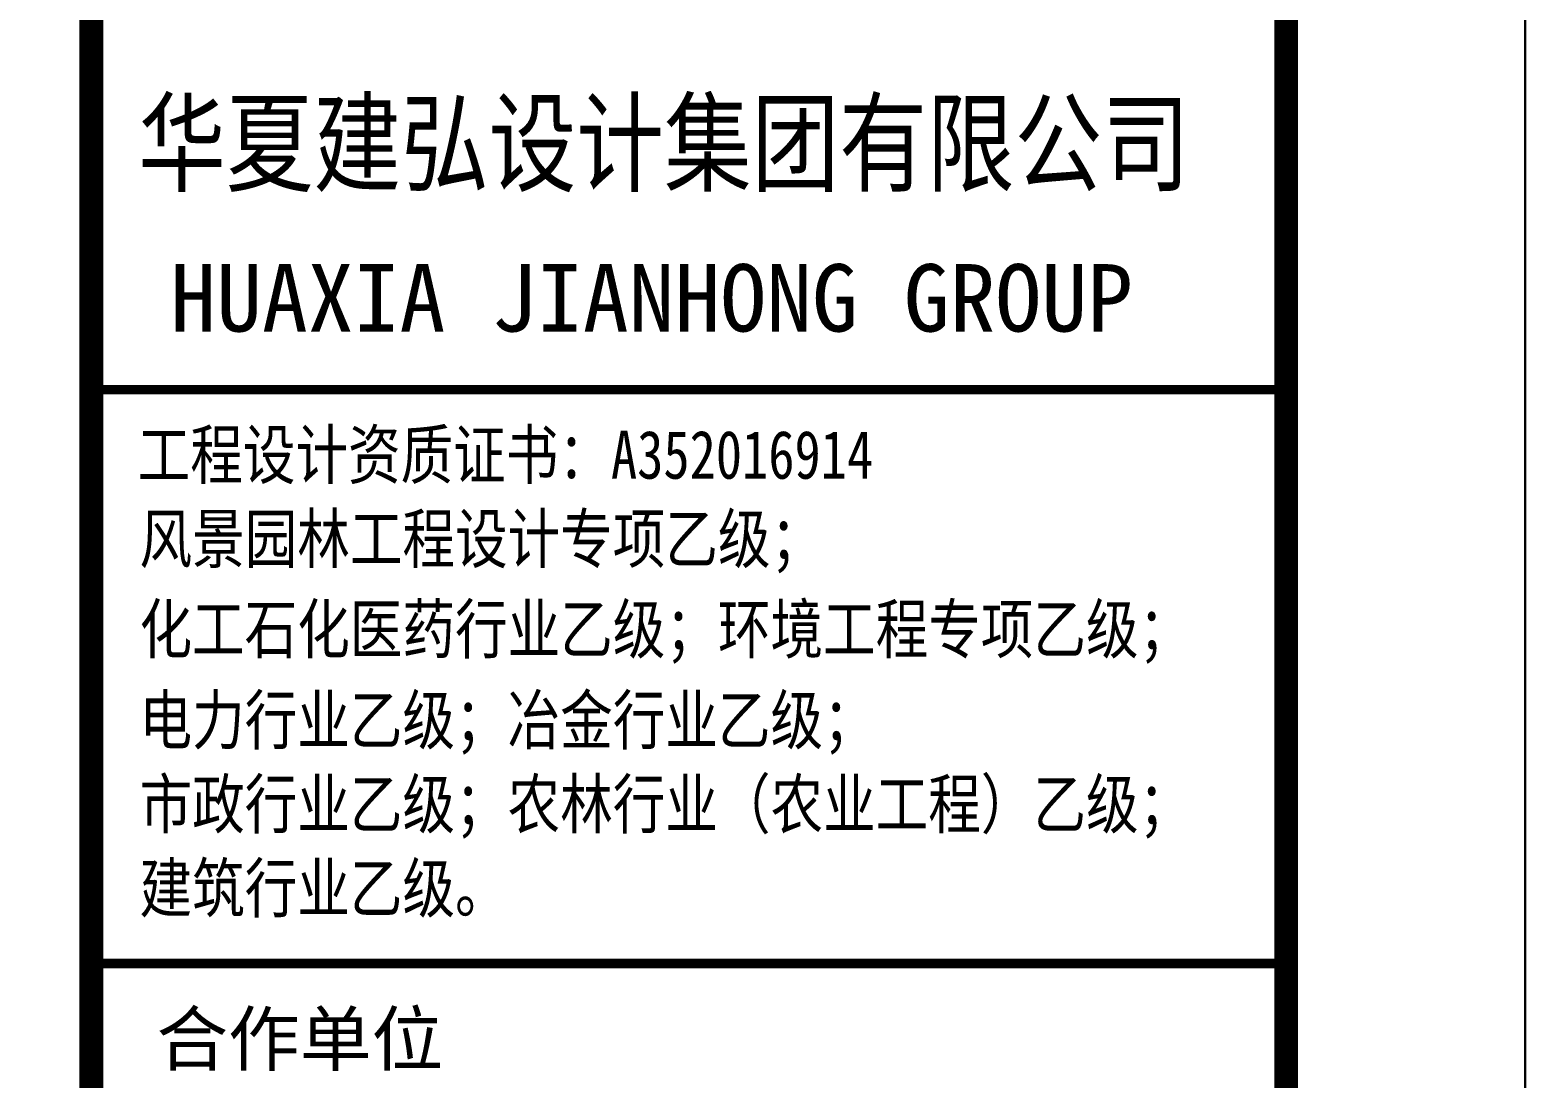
# Model space of a CAD drawing. Extents: x 498328 to 716449, y -893371 to -467753.
# Drawn here: x 604471 to 610727, y -719310 to -714926 of the extents above; entities that cross this region are included whole.
import ezdxf

# ---------------------------------------------------------------- set-up
doc = ezdxf.new("R2010")
doc.units = 0
doc.header["$LTSCALE"] = 1000
for name, color, linetype in [('PUB_TEXT', 7, 'CONTINUOUS'), ('PUB_TITLE', 4, 'CONTINUOUS'), ('TK-PUBLIC', 7, 'CONTINUOUS'), ('通用-图框C-SHET', 141, 'CONTINUOUS')]:
    doc.layers.add(name, color=color, linetype=linetype)
doc.layers.add('yichutu', color=7, linetype='CONTINUOUS', true_color=0xffffff, plot=False)
doc.styles.add('标训３', font='simhei.ttf', dxfattribs={"width": 0.8, "height": 4.5})
doc.styles.add('标识1', font='times.ttf')
doc.styles.add('标识４', font='simhei.ttf', dxfattribs={"width": 0.5, "height": 4.5})

# ---------------------------------------------------------------- blocks, each defined once
blk = doc.blocks.new('yct-841-594-84100-59400-100-1000.0')
at = {"layer": 'yichutu', "color": 7, "true_color": 0xffffff}
blk.add_lwpolyline([(0, 0), (0, 59400), (84100, 59400), (84100, 0)], close=True, dxfattribs=at)

msp = doc.modelspace()

# ---------------------------------------------------------------- linework, layer by layer
at = {"layer": 'PUB_TITLE'}
msp.add_lwpolyline([(526627.4, -751130.4), (610727.4, -751130.4), (610727.4, -691730.4), (526627.4, -691730.4)], close=True, dxfattribs=at)
at = {"layer": 'PUB_TITLE', "const_width": 100}
msp.add_lwpolyline([(529127.4, -750130.4), (609727.4, -750130.4), (609727.4, -692730.4), (529127.4, -692730.4)], close=True, dxfattribs=at)
at = {"layer": '通用-图框C-SHET'}
for points, const_width in [([(604727.4, -724180.4), (604727.4, -692730.4)], 100), ([(604727.4, -716430.4), (609727.4, -716430.4)], 40), ([(604727.4, -718830.4), (609727.4, -718830.4)], 40)]:
    msp.add_lwpolyline(points, dxfattribs=dict(at, const_width=const_width))

# ---------------------------------------------------------------- block references
at = {"layer": 'yichutu'}
msp.add_blockref('yct-841-594-84100-59400-100-1000.0', (526627.4, -751130.4), dxfattribs=at)

# ---------------------------------------------------------------- texts
at = {"layer": 'PUB_TEXT', "style": '标训３', "width": 0.8}
for s, height, p in [('华夏建弘设计集团有限公司', 336.076, (604923.6, -715566.6)), ('工程设计资质证书：A352016914 ', 201.646, (604921.7, -716802.9)), ('风景园林工程设计专项乙级；', 201.646, (604929.3, -717154.5)), ('化工石化医药行业乙级；环境工程专项乙级；', 201.646, (604929.3, -717532.6)), ('电力行业乙级；冶金行业乙级；', 201.646, (604929.3, -717912.9)), ('市政行业乙级；农林行业（农业工程）乙级；', 201.646, (604929.3, -718264.3)), ('建筑行业乙级。', 201.65, (604929.3, -718616.1))]:
    msp.add_text(s, height=height, dxfattribs=at).set_placement(p)
at = {"layer": 'PUB_TEXT', "style": '标识４'}
msp.add_text('HUAXIA JIANHONG GROUP', height=281.981, dxfattribs=at).set_placement((605058, -716187.1))
at = {"layer": 'TK-PUBLIC', "style": '标识1'}
msp.add_text('合作单位', height=220, dxfattribs=at).set_placement((605000.1, -719256.2))

doc.saveas('drawing.dxf')
